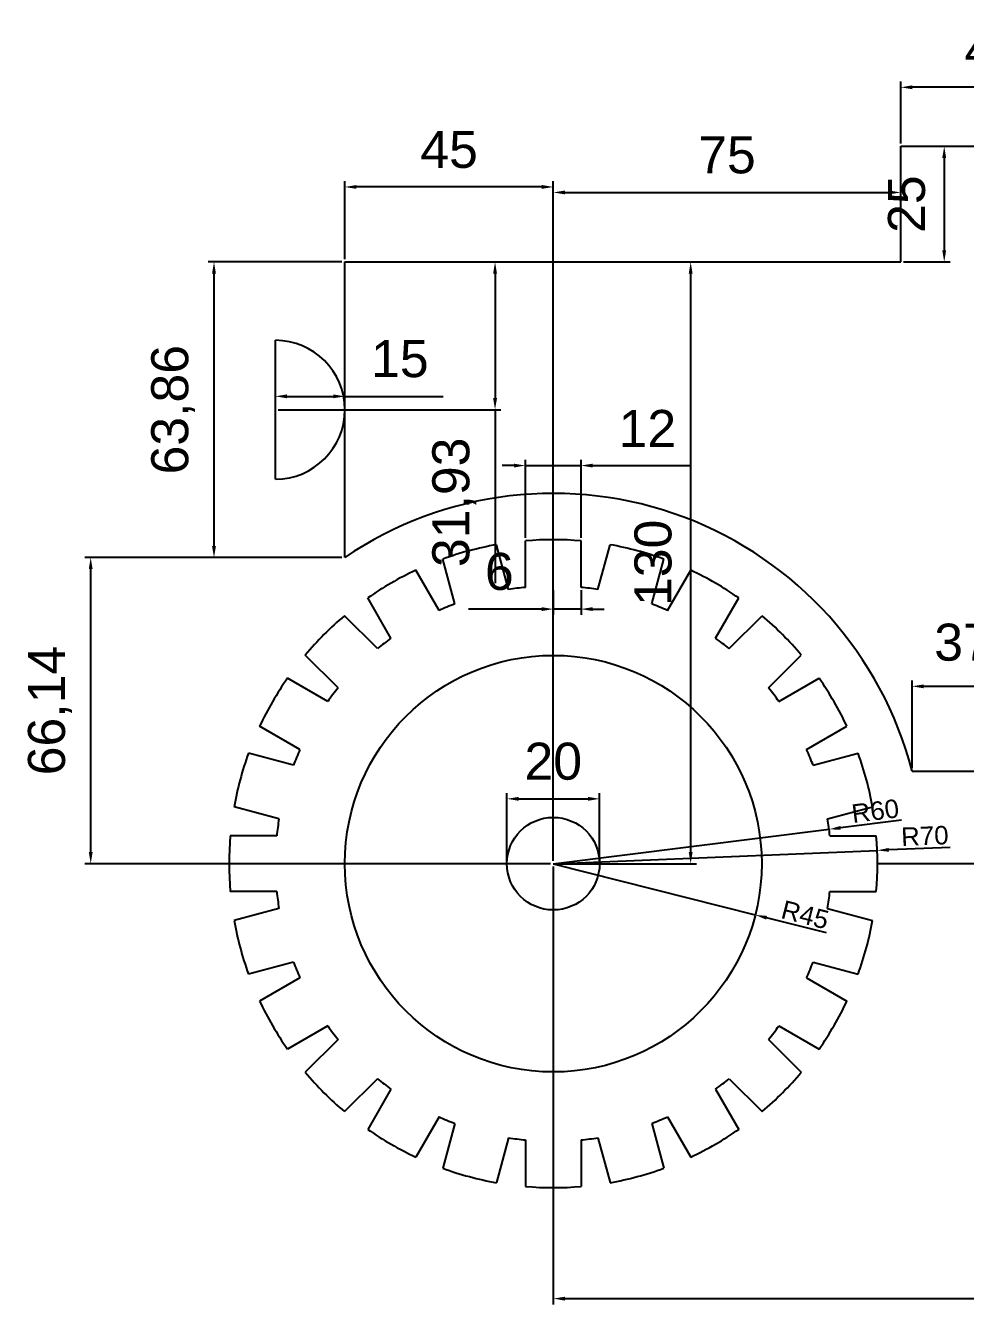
# Model space of a CAD drawing. Header units: millimetres. Extents: x 2075 to 3888, y 1759 to 2336.
# Drawn here: x 2075.5 to 2278.4, y 1759.3 to 2035.6 of the extents above; entities that cross this region are included whole.
import ezdxf

# ---------------------------------------------------------------- set-up
doc = ezdxf.new("R2010")
doc.units = ezdxf.units.MM
doc.styles.get("Standard").update_dxf_attribs({"font": 'arial.ttf'})
doc.dimstyles.new('ISO-25', dxfattribs={"dimtxt": 4, "dimasz": 2.5, "dimexe": 1.25, "dimexo": 0.625, "dimtad": 1, "dimtxsty": 'Standard', "dimcen": 2.5, "dimadec": 0, "dimazin": 0, "dimtfac": 1, "dimtmove": 0, "dimatfit": 3, "dimfxl": 1, "dimarcsym": 0})

# ---------------------------------------------------------------- blocks, each defined once
blk = doc.blocks.new('*U1')
for p, q in [((-6, -5.15), (-6, 4.89)), ((6, -5.15), (6, 4.89))]:
    blk.add_line(p, q)
blk.add_arc((0, -64.85), 70, 85.0829, 94.9171)
blk = doc.blocks.new('*U2')
at = {"color": 0, "linetype": 'ByBlock', "lineweight": -2, "transparency": 16777216}
for p, rotation in [((2172.59, 1917.21), 14.99999999999997), ((2206.16, 1917.21), 344.9999999999999), ((2156.95, 1910.74), 29.99999999999999), ((2221.8, 1910.74), 329.9999999999999), ((2143.52, 1900.43), 45.00000000000001), ((2235.23, 1900.43), 314.9999999999999), ((2133.22, 1887), 59.99999999999999), ((2245.54, 1887), 299.9999999999999), ((2126.74, 1871.36), 74.99999999999999), ((2252.02, 1871.36), 284.9999999999999), ((2124.53, 1854.57), 90), ((2254.23, 1854.57), 269.9999999999999), ((2126.74, 1837.79), 105), ((2252.02, 1837.79), 255), ((2133.22, 1822.15), 120), ((2245.54, 1822.15), 240), ((2143.52, 1808.72), 135), ((2235.23, 1808.72), 225), ((2156.95, 1798.41), 150), ((2221.8, 1798.41), 210), ((2172.59, 1791.93), 165), ((2206.16, 1791.93), 194.9999999999999), ((2189.38, 1789.73), 180)]:
    blk.add_blockref('*U1', p, dxfattribs=dict(at, rotation=rotation))
blk.add_blockref('*U1', (2189.38, 1919.42), dxfattribs=at)
blk = doc.blocks.new('*D5')
at = {"color": 0, "lineweight": -2, "transparency": 16777216}
for p, q in [((2144.38, 1985.2), (2144.38, 2002.03)), ((2186.88, 2000.78), (2146.88, 2000.78)), ((2189.38, 1855.2), (2189.38, 2002.03))]:
    blk.add_line(p, q, dxfattribs=at)
at = {"color": 0, "transparency": 16777216}
for points in [[(2146.88, 2001.2), (2146.88, 2000.37), (2144.38, 2000.78)], [(2186.88, 2001.2), (2186.88, 2000.37), (2189.38, 2000.78)]]:
    blk.add_solid(points, dxfattribs=at)
at = {"layer": 'Defpoints', "color": 0, "transparency": 16777216}
for p in [(2144.38, 2000.78), (2144.38, 1984.57), (2189.38, 1854.57)]:
    blk.add_point(p, dxfattribs=at)
at = {"color": 0, "transparency": 16777216, "insert": (2166.88, 2008.85), "char_height": 8, "attachment_point": 5}
blk.add_mtext('45', dxfattribs=at)
blk = doc.blocks.new('*D6')
at = {"color": 0, "lineweight": -2, "transparency": 16777216}
for p, q in [((2189.38, 1855.2), (2189.38, 2000.85)), ((2264.38, 1985.2), (2264.38, 2000.85)), ((2191.88, 1999.6), (2261.88, 1999.6))]:
    blk.add_line(p, q, dxfattribs=at)
at = {"color": 0, "transparency": 16777216}
for points in [[(2191.88, 2000.01), (2191.88, 1999.18), (2189.38, 1999.6)], [(2261.88, 2000.01), (2261.88, 1999.18), (2264.38, 1999.6)]]:
    blk.add_solid(points, dxfattribs=at)
at = {"layer": 'Defpoints', "color": 0, "transparency": 16777216}
for p in [(2264.38, 1999.6), (2264.38, 1984.57), (2189.38, 1854.57)]:
    blk.add_point(p, dxfattribs=at)
at = {"color": 0, "transparency": 16777216, "insert": (2226.88, 2007.66), "char_height": 8, "attachment_point": 5}
blk.add_mtext('75', dxfattribs=at)
blk = doc.blocks.new('*D7')
at = {"color": 0, "lineweight": -2, "transparency": 16777216}
for p, q in [((2265, 2009.57), (2275.03, 2009.57)), ((2273.78, 2007.07), (2273.78, 1987.07)), ((2265, 1984.57), (2275.03, 1984.57))]:
    blk.add_line(p, q, dxfattribs=at)
at = {"color": 0, "transparency": 16777216}
for points in [[(2273.36, 2007.07), (2274.19, 2007.07), (2273.78, 2009.57)], [(2273.36, 1987.07), (2274.19, 1987.07), (2273.78, 1984.57)]]:
    blk.add_solid(points, dxfattribs=at)
at = {"layer": 'Defpoints', "color": 0, "transparency": 16777216}
for p in [(2264.38, 2009.57), (2264.38, 1984.57), (2273.78, 1984.57)]:
    blk.add_point(p, dxfattribs=at)
at = {"color": 0, "transparency": 16777216, "insert": (2265.69, 1997.07), "char_height": 8, "attachment_point": 5, "rotation": 90}
blk.add_mtext('25', dxfattribs=at)
blk = doc.blocks.new('*D8')
at = {"color": 0, "lineweight": -2, "transparency": 16777216}
for p, q in [((2264.38, 2010.2), (2264.38, 2023.56)), ((2304.38, 2010.2), (2304.38, 2023.56)), ((2301.88, 2022.31), (2266.88, 2022.31))]:
    blk.add_line(p, q, dxfattribs=at)
at = {"color": 0, "transparency": 16777216}
for points in [[(2266.88, 2022.73), (2266.88, 2021.9), (2264.38, 2022.31)], [(2301.88, 2022.73), (2301.88, 2021.9), (2304.38, 2022.31)]]:
    blk.add_solid(points, dxfattribs=at)
at = {"layer": 'Defpoints', "color": 0, "transparency": 16777216}
for p in [(2264.38, 2022.31), (2264.38, 2009.57), (2304.38, 2009.57)]:
    blk.add_point(p, dxfattribs=at)
at = {"color": 0, "transparency": 16777216, "insert": (2284.38, 2030.4), "char_height": 8, "attachment_point": 5}
blk.add_mtext('40', dxfattribs=at)
blk = doc.blocks.new('*D11')
at = {"color": 0, "lineweight": -2, "transparency": 16777216}
for p, q in [((2145, 1984.57), (2178.06, 1984.57)), ((2176.81, 1982.07), (2176.81, 1955.15)), ((2130, 1952.65), (2178.06, 1952.65)), ((2176.81, 1952.65), (2176.81, 1915.16))]:
    blk.add_line(p, q, dxfattribs=at)
at = {"color": 0, "transparency": 16777216}
for points in [[(2176.39, 1982.07), (2177.23, 1982.07), (2176.81, 1984.57)], [(2176.39, 1955.15), (2177.23, 1955.15), (2176.81, 1952.65)]]:
    blk.add_solid(points, dxfattribs=at)
at = {"layer": 'Defpoints', "color": 0, "transparency": 16777216}
for p in [(2144.38, 1984.57), (2129.38, 1952.65), (2176.81, 1952.65)]:
    blk.add_point(p, dxfattribs=at)
at = {"color": 0, "transparency": 16777216, "insert": (2168, 1932.65), "char_height": 8, "attachment_point": 5, "rotation": 90}
blk.add_mtext('31,93', dxfattribs=at)
blk = doc.blocks.new('*D12')
at = {"color": 0, "lineweight": -2, "transparency": 16777216}
for p, q in [((2129.38, 1953.27), (2129.38, 1956.79)), ((2144.38, 1953.27), (2144.38, 1956.79)), ((2131.88, 1955.54), (2141.88, 1955.54)), ((2144.38, 1955.54), (2165.64, 1955.54))]:
    blk.add_line(p, q, dxfattribs=at)
at = {"color": 0, "transparency": 16777216}
for points in [[(2131.88, 1955.96), (2131.88, 1955.13), (2129.38, 1955.54)], [(2141.88, 1955.96), (2141.88, 1955.13), (2144.38, 1955.54)]]:
    blk.add_solid(points, dxfattribs=at)
at = {"layer": 'Defpoints', "color": 0, "transparency": 16777216}
for p in [(2144.38, 1955.54), (2129.38, 1952.65), (2144.38, 1952.65)]:
    blk.add_point(p, dxfattribs=at)
at = {"color": 0, "transparency": 16777216, "insert": (2156.26, 1963.63), "char_height": 8, "attachment_point": 5}
blk.add_mtext('15', dxfattribs=at)
blk = doc.blocks.new('*D13')
at = {"color": 0, "lineweight": -2, "transparency": 16777216}
for p, q in [((2143.75, 1984.57), (2114.88, 1984.57)), ((2116.13, 1982.07), (2116.13, 1923.22)), ((2143.75, 1920.72), (2114.88, 1920.72))]:
    blk.add_line(p, q, dxfattribs=at)
at = {"color": 0, "transparency": 16777216}
for points in [[(2115.71, 1982.07), (2116.55, 1982.07), (2116.13, 1984.57)], [(2115.71, 1923.22), (2116.55, 1923.22), (2116.13, 1920.72)]]:
    blk.add_solid(points, dxfattribs=at)
at = {"layer": 'Defpoints', "color": 0, "transparency": 16777216}
for p in [(2144.38, 1984.57), (2116.13, 1920.72), (2144.38, 1920.72)]:
    blk.add_point(p, dxfattribs=at)
at = {"color": 0, "transparency": 16777216, "insert": (2107.32, 1952.65), "char_height": 8, "attachment_point": 5, "rotation": 90}
blk.add_mtext('63,86', dxfattribs=at)
blk = doc.blocks.new('*D14')
at = {"color": 0, "lineweight": -2, "transparency": 16777216}
for p, q in [((2143.75, 1920.72), (2088.26, 1920.72)), ((2089.51, 1857.07), (2089.51, 1918.22)), ((2188.75, 1854.57), (2088.26, 1854.57))]:
    blk.add_line(p, q, dxfattribs=at)
at = {"color": 0, "transparency": 16777216}
for points in [[(2089.1, 1918.22), (2089.93, 1918.22), (2089.51, 1920.72)], [(2089.1, 1857.07), (2089.93, 1857.07), (2089.51, 1854.57)]]:
    blk.add_solid(points, dxfattribs=at)
at = {"layer": 'Defpoints', "color": 0, "transparency": 16777216}
for p in [(2089.51, 1920.72), (2144.38, 1920.72), (2189.38, 1854.57)]:
    blk.add_point(p, dxfattribs=at)
at = {"color": 0, "transparency": 16777216, "insert": (2080.71, 1887.65), "char_height": 8, "attachment_point": 5, "rotation": 90}
blk.add_mtext('66,14', dxfattribs=at)
blk = doc.blocks.new('*D15')
at = {"color": 0, "lineweight": -2, "transparency": 16777216}
for p, q in [((2180.88, 1940.59), (2178.38, 1940.59)), ((2183.38, 1924.94), (2183.38, 1941.84)), ((2183.38, 1940.59), (2195.38, 1940.59)), ((2195.38, 1924.94), (2195.38, 1941.84)), ((2197.88, 1940.59), (2219, 1940.59))]:
    blk.add_line(p, q, dxfattribs=at)
at = {"color": 0, "transparency": 16777216}
for points in [[(2180.88, 1941), (2180.88, 1940.17), (2183.38, 1940.59)], [(2197.88, 1941), (2197.88, 1940.17), (2195.38, 1940.59)]]:
    blk.add_solid(points, dxfattribs=at)
at = {"layer": 'Defpoints', "color": 0, "transparency": 16777216}
for p in [(2195.38, 1940.59), (2183.38, 1924.32), (2195.38, 1924.32)]:
    blk.add_point(p, dxfattribs=at)
at = {"color": 0, "transparency": 16777216, "insert": (2209.69, 1948.6), "char_height": 8, "attachment_point": 5}
blk.add_mtext('12', dxfattribs=at)
blk = doc.blocks.new('*D16')
at = {"color": 0, "lineweight": -2, "transparency": 16777216}
for p, q in [((2189.38, 1913.65), (2189.38, 1908.32)), ((2195.38, 1913.65), (2195.38, 1908.32)), ((2186.88, 1909.57), (2171.1, 1909.57)), ((2195.38, 1909.57), (2189.38, 1909.57)), ((2197.88, 1909.57), (2200.38, 1909.57))]:
    blk.add_line(p, q, dxfattribs=at)
at = {"color": 0, "transparency": 16777216}
for points in [[(2186.88, 1909.99), (2186.88, 1909.16), (2189.38, 1909.57)], [(2197.88, 1909.99), (2197.88, 1909.16), (2195.38, 1909.57)]]:
    blk.add_solid(points, dxfattribs=at)
at = {"layer": 'Defpoints', "color": 0, "transparency": 16777216}
for p in [(2189.38, 1914.27), (2195.38, 1914.27), (2189.38, 1909.57)]:
    blk.add_point(p, dxfattribs=at)
at = {"color": 0, "transparency": 16777216, "insert": (2177.74, 1917.66), "char_height": 8, "attachment_point": 5}
blk.add_mtext('6', dxfattribs=at)
blk = doc.blocks.new('*D17')
at = {"color": 0, "lineweight": -2, "transparency": 16777216}
for p, q in [((2179.38, 1855.2), (2179.38, 1869.83)), ((2181.88, 1868.58), (2196.88, 1868.58)), ((2199.38, 1855.2), (2199.38, 1869.83))]:
    blk.add_line(p, q, dxfattribs=at)
at = {"color": 0, "transparency": 16777216}
for points in [[(2181.88, 1869), (2181.88, 1868.16), (2179.38, 1868.58)], [(2196.88, 1869), (2196.88, 1868.16), (2199.38, 1868.58)]]:
    blk.add_solid(points, dxfattribs=at)
at = {"layer": 'Defpoints', "color": 0, "transparency": 16777216}
for p in [(2199.38, 1868.58), (2179.38, 1854.57), (2199.38, 1854.57)]:
    blk.add_point(p, dxfattribs=at)
at = {"color": 0, "transparency": 16777216, "insert": (2189.38, 1876.66), "char_height": 8, "attachment_point": 5}
blk.add_mtext('20', dxfattribs=at)
blk = doc.blocks.new('*D18')
at = {"color": 0, "lineweight": -2, "transparency": 16777216}
for p, q in [((2190, 1984.57), (2220.29, 1984.57)), ((2219.04, 1857.07), (2219.04, 1982.07)), ((2190, 1854.57), (2220.29, 1854.57))]:
    blk.add_line(p, q, dxfattribs=at)
at = {"color": 0, "transparency": 16777216}
for points in [[(2218.62, 1982.07), (2219.45, 1982.07), (2219.04, 1984.57)], [(2218.62, 1857.07), (2219.45, 1857.07), (2219.04, 1854.57)]]:
    blk.add_solid(points, dxfattribs=at)
at = {"layer": 'Defpoints', "color": 0, "transparency": 16777216}
for p in [(2189.38, 1984.57), (2219.04, 1984.57), (2189.38, 1854.57)]:
    blk.add_point(p, dxfattribs=at)
at = {"color": 0, "transparency": 16777216, "insert": (2210.95, 1919.57), "char_height": 8, "attachment_point": 5, "rotation": 90}
blk.add_mtext('130', dxfattribs=at)
blk = doc.blocks.new('*D19')
at = {"color": 0, "lineweight": -2, "transparency": 16777216}
for p, q in [((2266.84, 1875.2), (2266.84, 1894.14)), ((2269.34, 1892.89), (2301.88, 1892.89)), ((2304.38, 1875.2), (2304.38, 1894.14))]:
    blk.add_line(p, q, dxfattribs=at)
at = {"color": 0, "transparency": 16777216}
for points in [[(2269.34, 1893.3), (2269.34, 1892.47), (2266.84, 1892.89)], [(2301.88, 1893.3), (2301.88, 1892.47), (2304.38, 1892.89)]]:
    blk.add_solid(points, dxfattribs=at)
at = {"layer": 'Defpoints', "color": 0, "transparency": 16777216}
for p in [(2304.38, 1892.89), (2266.84, 1874.57), (2304.38, 1874.57)]:
    blk.add_point(p, dxfattribs=at)
at = {"color": 0, "transparency": 16777216, "insert": (2285.61, 1901.69), "char_height": 8, "attachment_point": 5}
blk.add_mtext('37,54', dxfattribs=at)
blk = doc.blocks.new('*D45')
at = {"color": 0, "lineweight": -2, "transparency": 16777216}
for p, q in [((2189.38, 1854.57), (2233, 1843.5)), ((2248.35, 1839.61), (2235.42, 1842.89))]:
    blk.add_line(p, q, dxfattribs=at)
at = {"color": 0, "transparency": 16777216}
blk.add_solid([(2235.52, 1843.29), (2235.32, 1842.49), (2233, 1843.5)], dxfattribs=at)
at = {"layer": 'Defpoints', "color": 0, "transparency": 16777216}
for p in [(2189.38, 1854.57), (2233, 1843.5)]:
    blk.add_point(p, dxfattribs=at)
at = {"color": 0, "transparency": 16777216, "insert": (2243.75, 1843.52), "char_height": 4, "attachment_point": 5, "rotation": 345.7586}
blk.add_mtext('R45', dxfattribs=at)
blk = doc.blocks.new('*D46')
at = {"color": 0, "lineweight": -2, "transparency": 16777216}
for p, q in [((2264.59, 1863.96), (2251.4, 1862.31)), ((2189.38, 1854.57), (2248.92, 1862))]:
    blk.add_line(p, q, dxfattribs=at)
at = {"color": 0, "transparency": 16777216}
blk.add_solid([(2251.35, 1862.72), (2251.45, 1861.9), (2248.92, 1862)], dxfattribs=at)
at = {"layer": 'Defpoints', "color": 0, "transparency": 16777216}
for p in [(2248.92, 1862), (2189.38, 1854.57)]:
    blk.add_point(p, dxfattribs=at)
at = {"color": 0, "transparency": 16777216, "insert": (2258.9, 1865.94), "char_height": 4, "attachment_point": 5, "rotation": 7.1106}
blk.add_mtext('R60', dxfattribs=at)
blk = doc.blocks.new('*D47')
at = {"color": 0, "lineweight": -2, "transparency": 16777216}
for p, q in [((2189.38, 1854.57), (2259.32, 1857.45)), ((2275.1, 1858.1), (2261.82, 1857.56))]:
    blk.add_line(p, q, dxfattribs=at)
at = {"color": 0, "transparency": 16777216}
blk.add_solid([(2261.8, 1857.97), (2261.83, 1857.14), (2259.32, 1857.45)], dxfattribs=at)
at = {"layer": 'Defpoints', "color": 0, "transparency": 16777216}
for p in [(2259.32, 1857.45), (2189.38, 1854.57)]:
    blk.add_point(p, dxfattribs=at)
at = {"color": 0, "transparency": 16777216, "insert": (2269.6, 1860.55), "char_height": 4, "attachment_point": 5, "rotation": 2.3564}
blk.add_mtext('R70', dxfattribs=at)
blk = doc.blocks.new('*D48')
at = {"color": 0, "lineweight": -2, "transparency": 16777216}
for p, q in [((2474.38, 1888.95), (2474.38, 1759.35)), ((2189.38, 1853.95), (2189.38, 1759.35)), ((2191.88, 1760.6), (2471.88, 1760.6))]:
    blk.add_line(p, q, dxfattribs=at)
at = {"color": 0, "transparency": 16777216}
for points in [[(2191.88, 1761.01), (2191.88, 1760.18), (2189.38, 1760.6)], [(2471.88, 1761.01), (2471.88, 1760.18), (2474.38, 1760.6)]]:
    blk.add_solid(points, dxfattribs=at)
at = {"layer": 'Defpoints', "color": 0, "transparency": 16777216}
for p in [(2474.38, 1889.57), (2189.38, 1854.57), (2474.38, 1760.6)]:
    blk.add_point(p, dxfattribs=at)
at = {"color": 0, "transparency": 16777216, "insert": (2331.88, 1768.68), "char_height": 8, "attachment_point": 5}
blk.add_mtext('285', dxfattribs=at)

msp = doc.modelspace()

# ---------------------------------------------------------------- linework, layer by layer
for p, q in [((2264.378, 2009.575), (2329.38, 2009.575)), ((2264.378, 1984.575), (2264.378, 2009.575)), ((2144.378, 1984.575), (2264.378, 1984.575)), ((2144.378, 1920.719), (2144.378, 1984.575)), ((2129.378, 1937.647), (2129.378, 1967.647)), ((2266.838, 1874.575), (2355.319, 1874.575)), ((2259.378, 1854.575), (2375.383, 1854.575))]:
    msp.add_line(p, q)
for radius in [45, 10]:
    msp.add_circle((2189.378, 1854.575), radius)
for centre, radius, start, end in [((2129.378, 1952.647), 15, 270, 90), ((2189.378, 1854.575), 80, 14.47751, 124.22887), ((2189.378, 1854.575), 60, 95.73917, 99.26083), ((2189.378, 1854.575), 60, 80.73917, 84.26083), ((2189.378, 1854.575), 60, 110.73917, 114.26083), ((2189.378, 1854.575), 60, 65.73917, 69.26083), ((2189.378, 1854.575), 60, 125.73917, 129.26083), ((2189.378, 1854.575), 60, 50.73917, 54.26083), ((2189.378, 1854.575), 60, 140.73917, 144.26083), ((2189.378, 1854.575), 60, 35.73917, 39.26083), ((2189.378, 1854.575), 60, 155.73917, 159.26083), ((2189.378, 1854.575), 60, 20.73917, 24.26083), ((2189.378, 1854.575), 60, 170.73917, 174.26083), ((2189.378, 1854.575), 60, 5.73917, 9.26083), ((2189.378, 1854.575), 60, 185.73917, 189.26083), ((2189.378, 1854.575), 60, 350.73917, 354.26083), ((2189.378, 1854.575), 60, 200.73917, 204.26083), ((2189.378, 1854.575), 60, 335.73917, 339.26083), ((2189.378, 1854.575), 60, 215.73917, 219.26083), ((2189.378, 1854.575), 60, 320.73917, 324.26083), ((2189.378, 1854.575), 60, 230.73917, 234.26083), ((2189.378, 1854.575), 60, 305.73917, 309.26083), ((2189.378, 1854.575), 60, 245.73917, 249.26083), ((2189.378, 1854.575), 60, 290.73917, 294.26083), ((2189.378, 1854.575), 60, 260.73917, 264.26083), ((2189.378, 1854.575), 60, 275.73917, 279.26083)]:
    msp.add_arc(centre, radius, start, end)

# ---------------------------------------------------------------- block references
msp.add_blockref('*U2', (0, 0))

# ---------------------------------------------------------------- dimensions: what is measured, and where the dimension line sits
for base, p1, p2, picture, middle in [((2264.378, 2022.314), (2304.38, 2009.575), (2264.378, 2009.575), '*D8', (2284.379, 2030.398)), ((2144.378, 2000.783), (2189.378, 1854.575), (2144.378, 1984.575), '*D5', (2166.878, 2008.851)), ((2264.378, 1999.596), (2189.378, 1854.575), (2264.378, 1984.575), '*D6', (2226.878, 2007.664)), ((2144.378, 1955.545), (2129.378, 1952.647), (2144.378, 1952.647), '*D12', (2156.262, 1963.629)), ((2195.378, 1940.588), (2183.378, 1924.317), (2195.378, 1924.317), '*D15', (2209.691, 1948.604)), ((2189.378, 1909.572), (2195.378, 1914.274), (2189.378, 1914.274), '*D16', (2177.737, 1917.657)), ((2304.38, 1892.886), (2266.838, 1874.575), (2304.38, 1874.575), '*D19', (2285.609, 1901.693)), ((2474.378, 1760.597), (2189.378, 1854.575), (2474.378, 1889.575), '*D48', (2331.878, 1768.681)), ((2199.378, 1868.58), (2179.378, 1854.575), (2199.378, 1854.575), '*D17', (2189.378, 1876.665))]:
    dim = msp.add_linear_dim(base=base, p1=p1, p2=p2, dimstyle='ISO-25', override={"dimtxt": 8, "dimgap": 4})
    dim.commit()
    dim.dimension.update_dxf_attribs({"geometry": picture, "text_midpoint": middle})
for base, p1, p2, picture, middle in [((2273.775, 1984.575), (2264.378, 2009.575), (2264.378, 1984.575), '*D7', (2265.691, 1997.075)), ((2116.13, 1920.719), (2144.378, 1984.575), (2144.378, 1920.719), '*D13', (2107.322, 1952.647)), ((2176.809, 1952.647), (2144.378, 1984.575), (2129.378, 1952.647), '*D11', (2168.001, 1932.652)), ((2219.037, 1984.575), (2189.378, 1854.575), (2189.378, 1984.575), '*D18', (2210.95, 1919.575)), ((2089.513, 1920.719), (2189.378, 1854.575), (2144.378, 1920.719), '*D14', (2080.705, 1887.647))]:
    dim = msp.add_linear_dim(base=base, p1=p1, p2=p2, angle=90, dimstyle='ISO-25', override={"dimtxt": 8, "dimgap": 4})
    dim.commit()
    dim.dimension.update_dxf_attribs({"geometry": picture, "text_midpoint": middle})
for mpoint, picture, middle in [((2248.917, 1862.002), '*D46', (2258.904, 1865.936)), ((2259.319, 1857.453), '*D47', (2269.598, 1860.545)), ((2232.995, 1843.505), '*D45', (2243.748, 1843.519))]:
    dim = msp.add_radius_dim(center=(2189.378, 1854.575), mpoint=mpoint, dimstyle='ISO-25')
    dim.commit()
    dim.dimension.update_dxf_attribs({"geometry": picture, "text_midpoint": middle})

doc.saveas('drawing.dxf')
